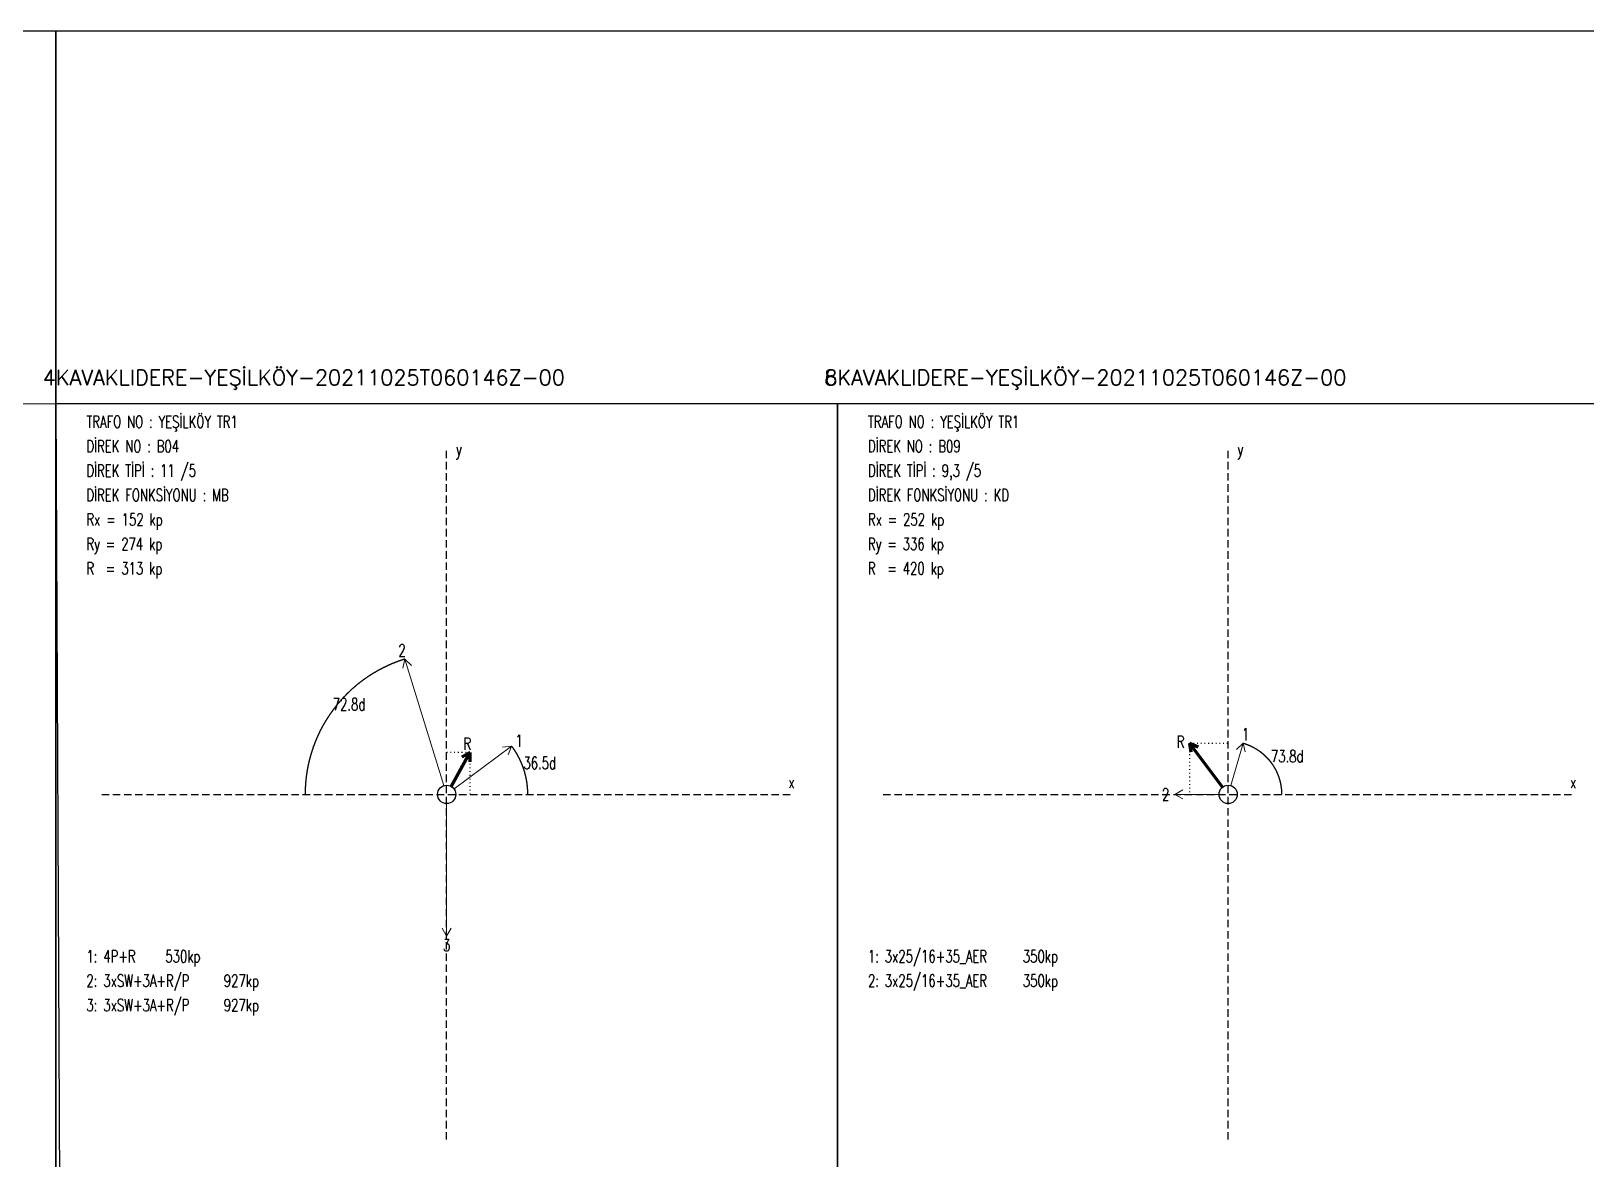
# Model space of a CAD drawing. Header units: millimetres. Extents: x 140 to 2450, y -142 to 155.
# Drawn here: x 1186.5 to 1395.4, y 3.1 to 154.5 of the extents above; entities that cross this region are included whole.
import ezdxf
from ezdxf.enums import TextEntityAlignment as Align

# ---------------------------------------------------------------- set-up
doc = ezdxf.new("R2010")
doc.units = ezdxf.units.MM
doc.linetypes.add('ACAD_ISO07W100', pattern=[0.2, 0, -0.2])
doc.linetypes.add('DASHDOT', pattern=[0.75, 0.5, -0.25])
doc.styles.get("Standard").update_dxf_attribs({"font": 'RomanS'})

msp = doc.modelspace()

# ---------------------------------------------------------------- linework, layer by layer
at = {"linetype": 'DASHDOT', "ltscale": 2}
for p, q in [((1242.301, 5.663), (1242.301, 98.359)), ((1347.301, 5.663), (1347.301, 98.359)), ((1195.953, 52.011), (1288.649, 52.011)), ((1300.953, 52.011), (1393.649, 52.011))]:
    msp.add_line(p, q, dxfattribs=at)
at = {"lineweight": 15}
for p, q in [((1236.68, 70.178), (1236.407, 68.978)), ((1241.937, 53.186), (1236.68, 70.178)), ((1236.68, 70.178), (1237.583, 69.342)), ((1347.644, 53.193), (1349.303, 58.904)), ((1349.303, 58.904), (1348.415, 58.052)), ((1349.303, 58.904), (1349.596, 57.709)), ((1243.29, 52.743), (1251.035, 58.472)), ((1251.035, 58.472), (1249.812, 58.333)), ((1251.035, 58.472), (1250.544, 57.344)), ((1340.123, 52.011), (1341.189, 52.626)), ((1242.301, 50.781), (1242.301, 32.994)), ((1346.071, 52.011), (1340.123, 52.011)), ((1340.123, 52.011), (1341.189, 51.396)), ((1242.301, 32.994), (1241.686, 34.06)), ((1242.301, 32.994), (1242.916, 34.06))]:
    msp.add_line(p, q, dxfattribs=at)
at = {"lineweight": 70}
for p, q in [((1346.562, 52.995), (1342.129, 58.899)), ((1342.129, 58.899), (1343.261, 58.416)), ((1342.129, 58.899), (1342.277, 57.677)), ((1242.898, 53.087), (1245.415, 57.624)), ((1245.415, 57.624), (1244.36, 56.991)), ((1245.415, 57.624), (1245.436, 56.394))]:
    msp.add_line(p, q, dxfattribs=at)
at = {"linetype": 'ACAD_ISO07W100', "ltscale": 2}
for p, q in [((1342.129, 58.899), (1342.129, 52.011)), ((1342.129, 58.899), (1347.301, 58.899)), ((1245.415, 57.624), (1242.301, 57.624)), ((1245.415, 57.624), (1245.415, 52.011))]:
    msp.add_line(p, q, dxfattribs=at)
for points in [[(979.801, 154.511), (979.801, -142.489), (1189.801, -142.489), (1189.801, 154.511), (979.801, 154.511)], [(1189.801, 154.511), (1189.801, -142.489), (1399.801, -142.489), (1399.801, 154.511), (1189.801, 154.511)]]:
    msp.add_lwpolyline(points)
at = {"flags": 128}
for points in [[(1085.281, -0.965), (1084.803, 104.033), (1189.801, 104.511), (1190.279, -0.487), (1085.281, -0.965)], [(1189.801, -0.489), (1189.801, 104.511), (1294.801, 104.511), (1294.801, -0.489), (1189.801, -0.489)], [(1294.801, -0.489), (1294.801, 104.511), (1399.801, 104.511), (1399.801, -0.489), (1294.801, -0.489)]]:
    msp.add_lwpolyline(points, close=True, dxfattribs=at)
at = {"color": 1, "flags": 128}
for points in [[(1236.68, 70.178), (1236.68, 70.178), (1236.648, 70.168), (1236.616, 70.158), (1236.585, 70.148), (1236.553, 70.138), (1236.522, 70.128), (1236.49, 70.118), (1236.458, 70.108), (1236.427, 70.098), (1236.395, 70.087), (1236.364, 70.077), (1236.332, 70.067), (1236.301, 70.056), (1236.269, 70.046), (1236.238, 70.035), (1236.206, 70.024), (1236.175, 70.014), (1236.143, 70.003), (1236.112, 69.992), (1236.081, 69.981), (1236.049, 69.971), (1236.018, 69.96), (1235.987, 69.949), (1235.955, 69.938), (1235.924, 69.927), (1235.893, 69.915), (1235.862, 69.904), (1235.83, 69.893), (1235.799, 69.882), (1235.768, 69.87), (1235.737, 69.859), (1235.706, 69.847), (1235.675, 69.836), (1235.643, 69.824), (1235.612, 69.812), (1235.581, 69.801), (1235.55, 69.789), (1235.519, 69.777), (1235.488, 69.765), (1235.457, 69.753), (1235.426, 69.741), (1235.395, 69.729), (1235.364, 69.717), (1235.334, 69.705), (1235.303, 69.693), (1235.272, 69.681), (1235.241, 69.669), (1235.21, 69.656), (1235.179, 69.644), (1235.149, 69.631), (1235.118, 69.619), (1235.087, 69.606), (1235.056, 69.594), (1235.026, 69.581), (1234.995, 69.568), (1234.965, 69.555), (1234.934, 69.543), (1234.903, 69.53), (1234.873, 69.517), (1234.842, 69.504), (1234.812, 69.491), (1234.781, 69.478), (1234.751, 69.464), (1234.72, 69.451), (1234.69, 69.438), (1234.659, 69.425), (1234.629, 69.411), (1234.599, 69.398), (1234.568, 69.384), (1234.538, 69.371), (1234.508, 69.357), (1234.478, 69.344), (1234.447, 69.33), (1234.417, 69.316), (1234.387, 69.303), (1234.357, 69.289), (1234.327, 69.275), (1234.296, 69.261), (1234.266, 69.247), (1234.236, 69.233), (1234.206, 69.219), (1234.176, 69.205), (1234.146, 69.19), (1234.116, 69.176), (1234.086, 69.162), (1234.056, 69.147), (1234.026, 69.133), (1233.997, 69.119), (1233.967, 69.104), (1233.937, 69.089), (1233.907, 69.075), (1233.877, 69.06), (1233.848, 69.045), (1233.818, 69.031), (1233.788, 69.016), (1233.759, 69.001), (1233.729, 68.986), (1233.699, 68.971), (1233.67, 68.956), (1233.64, 68.941), (1233.611, 68.926), (1233.581, 68.911), (1233.552, 68.895), (1233.522, 68.88), (1233.493, 68.865), (1233.463, 68.849), (1233.434, 68.834), (1233.405, 68.818), (1233.375, 68.803), (1233.346, 68.787), (1233.317, 68.771), (1233.288, 68.756), (1233.258, 68.74), (1233.229, 68.724), (1233.2, 68.708), (1233.171, 68.692), (1233.142, 68.676), (1233.113, 68.66), (1233.084, 68.644), (1233.055, 68.628), (1233.026, 68.612), (1232.997, 68.596), (1232.968, 68.58), (1232.939, 68.563), (1232.91, 68.547), (1232.881, 68.531), (1232.852, 68.514), (1232.823, 68.498), (1232.795, 68.481), (1232.766, 68.464), (1232.737, 68.448), (1232.709, 68.431), (1232.68, 68.414), (1232.651, 68.397), (1232.623, 68.381), (1232.594, 68.364), (1232.566, 68.347), (1232.537, 68.33), (1232.509, 68.313), (1232.48, 68.295), (1232.452, 68.278), (1232.424, 68.261), (1232.395, 68.244), (1232.367, 68.227), (1232.339, 68.209), (1232.31, 68.192), (1232.282, 68.174), (1232.254, 68.157), (1232.226, 68.139), (1232.198, 68.122), (1232.169, 68.104), (1232.141, 68.086), (1232.113, 68.068), (1232.085, 68.051), (1232.057, 68.033), (1232.029, 68.015), (1232.002, 67.997), (1231.974, 67.979), (1231.946, 67.961), (1231.918, 67.943), (1231.89, 67.925), (1231.862, 67.906), (1231.835, 67.888), (1231.807, 67.87), (1231.779, 67.852), (1231.752, 67.833), (1231.724, 67.815), (1231.697, 67.796), (1231.669, 67.778), (1231.641, 67.759), (1231.614, 67.741), (1231.587, 67.722), (1231.559, 67.703), (1231.532, 67.684), (1231.504, 67.666), (1231.477, 67.647), (1231.45, 67.628), (1231.423, 67.609), (1231.395, 67.59), (1231.368, 67.571), (1231.341, 67.552), (1231.314, 67.532), (1231.287, 67.513), (1231.26, 67.494), (1231.233, 67.475), (1231.206, 67.455), (1231.179, 67.436), (1231.152, 67.417), (1231.125, 67.397), (1231.098, 67.378), (1231.072, 67.358), (1231.045, 67.338), (1231.018, 67.319), (1230.991, 67.299), (1230.965, 67.279), (1230.938, 67.259), (1230.911, 67.24), (1230.885, 67.22), (1230.858, 67.2), (1230.832, 67.18), (1230.805, 67.16), (1230.779, 67.14), (1230.753, 67.119), (1230.726, 67.099), (1230.7, 67.079), (1230.674, 67.059), (1230.647, 67.038), (1230.621, 67.018), (1230.595, 66.998), (1230.569, 66.977), (1230.543, 66.957), (1230.517, 66.936), (1230.491, 66.916), (1230.465, 66.895), (1230.439, 66.874), (1230.413, 66.854), (1230.387, 66.833), (1230.361, 66.812), (1230.335, 66.791), (1230.31, 66.77), (1230.284, 66.749), (1230.258, 66.728), (1230.232, 66.707), (1230.207, 66.686), (1230.181, 66.665), (1230.156, 66.644), (1230.13, 66.623), (1230.105, 66.601), (1230.079, 66.58), (1230.054, 66.559), (1230.028, 66.537), (1230.003, 66.516), (1229.978, 66.494), (1229.952, 66.473), (1229.927, 66.451), (1229.902, 66.43), (1229.877, 66.408), (1229.852, 66.386), (1229.827, 66.365), (1229.802, 66.343), (1229.777, 66.321), (1229.752, 66.299), (1229.727, 66.277), (1229.702, 66.255), (1229.677, 66.233), (1229.652, 66.211), (1229.628, 66.189), (1229.603, 66.167), (1229.578, 66.145), (1229.554, 66.122), (1229.529, 66.1), (1229.504, 66.078), (1229.48, 66.055), (1229.455, 66.033), (1229.431, 66.011), (1229.406, 65.988), (1229.382, 65.966), (1229.358, 65.943), (1229.333, 65.92), (1229.309, 65.898), (1229.285, 65.875), (1229.261, 65.852), (1229.237, 65.83), (1229.213, 65.807), (1229.188, 65.784), (1229.164, 65.761), (1229.14, 65.738), (1229.117, 65.715), (1229.093, 65.692), (1229.069, 65.669), (1229.045, 65.646), (1229.021, 65.623), (1228.997, 65.599), (1228.974, 65.576), (1228.95, 65.553), (1228.927, 65.53), (1228.903, 65.506), (1228.879, 65.483), (1228.856, 65.459), (1228.832, 65.436), (1228.809, 65.412), (1228.786, 65.389), (1228.762, 65.365), (1228.739, 65.342), (1228.716, 65.318), (1228.693, 65.294), (1228.669, 65.27), (1228.646, 65.247), (1228.623, 65.223), (1228.6, 65.199), (1228.577, 65.175), (1228.554, 65.151), (1228.531, 65.127), (1228.508, 65.103), (1228.486, 65.079), (1228.463, 65.055), (1228.44, 65.03), (1228.417, 65.006), (1228.395, 64.982), (1228.372, 64.958), (1228.35, 64.933), (1228.327, 64.909), (1228.305, 64.885), (1228.282, 64.86), (1228.26, 64.836), (1228.237, 64.811), (1228.215, 64.787), (1228.193, 64.762), (1228.17, 64.737), (1228.148, 64.713), (1228.126, 64.688), (1228.104, 64.663), (1228.082, 64.638), (1228.06, 64.613), (1228.038, 64.589), (1228.016, 64.564), (1227.994, 64.539), (1227.972, 64.514), (1227.951, 64.489), (1227.929, 64.464), (1227.907, 64.439), (1227.885, 64.413), (1227.864, 64.388), (1227.842, 64.363), (1227.821, 64.338), (1227.799, 64.312), (1227.778, 64.287), (1227.756, 64.262), (1227.735, 64.236), (1227.714, 64.211), (1227.692, 64.185), (1227.671, 64.16), (1227.65, 64.134), (1227.629, 64.109), (1227.608, 64.083), (1227.587, 64.058), (1227.566, 64.032), (1227.545, 64.006), (1227.524, 63.98), (1227.503, 63.954), (1227.482, 63.929), (1227.461, 63.903), (1227.441, 63.877), (1227.42, 63.851), (1227.399, 63.825), (1227.379, 63.799), (1227.358, 63.773), (1227.338, 63.747), (1227.317, 63.721), (1227.297, 63.694), (1227.276, 63.668), (1227.256, 63.642), (1227.236, 63.616), (1227.216, 63.589), (1227.195, 63.563), (1227.175, 63.537), (1227.155, 63.51), (1227.135, 63.484), (1227.115, 63.457), (1227.095, 63.431), (1227.075, 63.404), (1227.055, 63.378), (1227.036, 63.351), (1227.016, 63.324), (1226.996, 63.298), (1226.976, 63.271), (1226.957, 63.244), (1226.937, 63.217), (1226.918, 63.191), (1226.898, 63.164), (1226.879, 63.137), (1226.859, 63.11), (1226.84, 63.083), (1226.821, 63.056), (1226.801, 63.029), (1226.782, 63.002), (1226.763, 62.975), (1226.744, 62.948), (1226.725, 62.92), (1226.706, 62.893), (1226.687, 62.866), (1226.668, 62.839), (1226.649, 62.811), (1226.63, 62.784), (1226.612, 62.757), (1226.593, 62.729), (1226.574, 62.702), (1226.555, 62.674), (1226.537, 62.647), (1226.518, 62.619), (1226.5, 62.592), (1226.481, 62.564), (1226.463, 62.537), (1226.445, 62.509), (1226.426, 62.481), (1226.408, 62.453), (1226.39, 62.426), (1226.372, 62.398), (1226.354, 62.37), (1226.336, 62.342), (1226.318, 62.314), (1226.3, 62.286), (1226.282, 62.259), (1226.264, 62.231), (1226.246, 62.203), (1226.228, 62.174), (1226.211, 62.146), (1226.193, 62.118), (1226.175, 62.09), (1226.158, 62.062), (1226.14, 62.034), (1226.123, 62.006), (1226.105, 61.977), (1226.088, 61.949), (1226.071, 61.921), (1226.053, 61.892), (1226.036, 61.864), (1226.019, 61.836), (1226.002, 61.807), (1225.985, 61.779), (1225.968, 61.75), (1225.951, 61.722), (1225.934, 61.693), (1225.917, 61.665), (1225.9, 61.636), (1225.883, 61.607), (1225.867, 61.579), (1225.85, 61.55), (1225.833, 61.521), (1225.817, 61.493), (1225.8, 61.464), (1225.784, 61.435), (1225.767, 61.406), (1225.751, 61.377), (1225.735, 61.348), (1225.718, 61.319), (1225.702, 61.29), (1225.686, 61.261), (1225.67, 61.232), (1225.654, 61.203), (1225.638, 61.174), (1225.622, 61.145), (1225.606, 61.116), (1225.59, 61.087), (1225.574, 61.058), (1225.558, 61.029), (1225.543, 60.999), (1225.527, 60.97), (1225.511, 60.941), (1225.496, 60.911), (1225.48, 60.882), (1225.465, 60.853), (1225.45, 60.823), (1225.434, 60.794), (1225.419, 60.764), (1225.404, 60.735), (1225.388, 60.705), (1225.373, 60.676), (1225.358, 60.646), (1225.343, 60.617), (1225.328, 60.587), (1225.313, 60.558), (1225.298, 60.528), (1225.283, 60.498), (1225.269, 60.468), (1225.254, 60.439), (1225.239, 60.409), (1225.225, 60.379), (1225.21, 60.349), (1225.196, 60.32), (1225.181, 60.29), (1225.167, 60.26), (1225.152, 60.23), (1225.138, 60.2), (1225.124, 60.17), (1225.109, 60.14), (1225.095, 60.11), (1225.081, 60.08), (1225.067, 60.05), (1225.053, 60.02), (1225.039, 59.99), (1225.025, 59.959), (1225.011, 59.929), (1224.998, 59.899), (1224.984, 59.869), (1224.97, 59.839), (1224.957, 59.808), (1224.943, 59.778), (1224.929, 59.748), (1224.916, 59.717), (1224.903, 59.687), (1224.889, 59.657), (1224.876, 59.626), (1224.863, 59.596), (1224.849, 59.565), (1224.836, 59.535), (1224.823, 59.505), (1224.81, 59.474), (1224.797, 59.443), (1224.784, 59.413), (1224.771, 59.382), (1224.758, 59.352), (1224.746, 59.321), (1224.733, 59.29), (1224.72, 59.26), (1224.708, 59.229), (1224.695, 59.198), (1224.683, 59.168), (1224.67, 59.137), (1224.658, 59.106), (1224.645, 59.075), (1224.633, 59.044), (1224.621, 59.014), (1224.609, 58.983), (1224.596, 58.952), (1224.584, 58.921), (1224.572, 58.89), (1224.56, 58.859), (1224.548, 58.828), (1224.537, 58.797), (1224.525, 58.766), (1224.513, 58.735), (1224.501, 58.704), (1224.49, 58.673), (1224.478, 58.642), (1224.466, 58.611), (1224.455, 58.58), (1224.443, 58.548), (1224.432, 58.517), (1224.421, 58.486), (1224.41, 58.455), (1224.398, 58.424), (1224.387, 58.392), (1224.376, 58.361), (1224.365, 58.33), (1224.354, 58.298), (1224.343, 58.267), (1224.332, 58.236), (1224.321, 58.204), (1224.31, 58.173), (1224.3, 58.142), (1224.289, 58.11), (1224.278, 58.079), (1224.268, 58.047), (1224.257, 58.016), (1224.247, 57.984), (1224.237, 57.953), (1224.226, 57.921), (1224.216, 57.89), (1224.206, 57.858), (1224.196, 57.826), (1224.185, 57.795), (1224.175, 57.763), (1224.165, 57.732), (1224.155, 57.7), (1224.145, 57.668), (1224.136, 57.637), (1224.126, 57.605), (1224.116, 57.573), (1224.106, 57.541), (1224.097, 57.51), (1224.087, 57.478), (1224.078, 57.446), (1224.068, 57.414), (1224.059, 57.382), (1224.049, 57.351), (1224.04, 57.319), (1224.031, 57.287), (1224.022, 57.255), (1224.013, 57.223), (1224.004, 57.191), (1223.995, 57.159), (1223.986, 57.127), (1223.977, 57.095), (1223.968, 57.063), (1223.959, 57.031), (1223.95, 56.999), (1223.942, 56.967), (1223.933, 56.935), (1223.924, 56.903), (1223.916, 56.871), (1223.908, 56.839), (1223.899, 56.807), (1223.891, 56.775), (1223.883, 56.742), (1223.874, 56.71), (1223.866, 56.678), (1223.858, 56.646), (1223.85, 56.614), (1223.842, 56.582), (1223.834, 56.549), (1223.826, 56.517), (1223.818, 56.485), (1223.81, 56.453), (1223.803, 56.42), (1223.795, 56.388), (1223.787, 56.356), (1223.78, 56.323), (1223.772, 56.291), (1223.765, 56.259), (1223.758, 56.226), (1223.75, 56.194), (1223.743, 56.162), (1223.736, 56.129), (1223.729, 56.097), (1223.721, 56.064), (1223.714, 56.032), (1223.707, 55.999), (1223.701, 55.967), (1223.694, 55.935), (1223.687, 55.902), (1223.68, 55.87), (1223.673, 55.837), (1223.667, 55.805), (1223.66, 55.772), (1223.654, 55.739), (1223.647, 55.707), (1223.641, 55.674), (1223.634, 55.642), (1223.628, 55.609), (1223.622, 55.577), (1223.616, 55.544), (1223.609, 55.511), (1223.603, 55.479), (1223.597, 55.446), (1223.591, 55.413), (1223.585, 55.381), (1223.58, 55.348), (1223.574, 55.315), (1223.568, 55.283), (1223.562, 55.25), (1223.557, 55.217), (1223.551, 55.185), (1223.546, 55.152), (1223.54, 55.119), (1223.535, 55.086), (1223.529, 55.054), (1223.524, 55.021), (1223.519, 54.988), (1223.514, 54.955), (1223.509, 54.923), (1223.504, 54.89), (1223.499, 54.857), (1223.494, 54.824), (1223.489, 54.791), (1223.484, 54.758), (1223.479, 54.726), (1223.475, 54.693), (1223.47, 54.66), (1223.465, 54.627), (1223.461, 54.594), (1223.456, 54.561), (1223.452, 54.528), (1223.447, 54.495), (1223.443, 54.463), (1223.439, 54.43), (1223.435, 54.397), (1223.431, 54.364), (1223.427, 54.331), (1223.423, 54.298), (1223.419, 54.265), (1223.415, 54.232), (1223.411, 54.199), (1223.407, 54.166), (1223.403, 54.133), (1223.4, 54.1), (1223.396, 54.067), (1223.392, 54.034), (1223.389, 54.001), (1223.385, 53.968), (1223.382, 53.935), (1223.379, 53.902), (1223.375, 53.869), (1223.372, 53.836), (1223.369, 53.803), (1223.366, 53.77), (1223.363, 53.737), (1223.36, 53.704), (1223.357, 53.671), (1223.354, 53.638), (1223.351, 53.605), (1223.349, 53.571), (1223.346, 53.538), (1223.343, 53.505), (1223.341, 53.472), (1223.338, 53.439), (1223.336, 53.406), (1223.333, 53.373), (1223.331, 53.34), (1223.329, 53.307), (1223.326, 53.274), (1223.324, 53.24), (1223.322, 53.207), (1223.32, 53.174), (1223.318, 53.141), (1223.316, 53.108), (1223.314, 53.075), (1223.312, 53.042), (1223.311, 53.009), (1223.309, 52.975), (1223.307, 52.942), (1223.306, 52.909), (1223.304, 52.876), (1223.303, 52.843), (1223.301, 52.81), (1223.3, 52.776), (1223.299, 52.743), (1223.297, 52.71), (1223.296, 52.677), (1223.295, 52.644), (1223.294, 52.611), (1223.293, 52.577), (1223.292, 52.544), (1223.291, 52.511), (1223.29, 52.478), (1223.289, 52.445), (1223.289, 52.412), (1223.288, 52.378), (1223.287, 52.345), (1223.287, 52.312), (1223.286, 52.279), (1223.286, 52.246), (1223.286, 52.212), (1223.285, 52.179), (1223.285, 52.146), (1223.285, 52.113), (1223.285, 52.08), (1223.285, 52.046), (1223.285, 52.013), (1223.285, 52.011)], [(1349.303, 58.904), (1349.303, 58.904), (1349.315, 58.901), (1349.327, 58.897), (1349.339, 58.894), (1349.351, 58.89), (1349.363, 58.886), (1349.375, 58.883), (1349.387, 58.879), (1349.399, 58.875), (1349.411, 58.872), (1349.423, 58.868), (1349.434, 58.864), (1349.446, 58.861), (1349.458, 58.857), (1349.47, 58.853), (1349.482, 58.849), (1349.494, 58.846), (1349.506, 58.842), (1349.518, 58.838), (1349.53, 58.834), (1349.542, 58.83), (1349.554, 58.826), (1349.566, 58.822), (1349.578, 58.818), (1349.589, 58.814), (1349.601, 58.81), (1349.613, 58.806), (1349.625, 58.802), (1349.637, 58.798), (1349.649, 58.794), (1349.661, 58.79), (1349.672, 58.786), (1349.684, 58.782), (1349.696, 58.777), (1349.708, 58.773), (1349.72, 58.769), (1349.731, 58.765), (1349.743, 58.761), (1349.755, 58.756), (1349.767, 58.752), (1349.778, 58.748), (1349.79, 58.743), (1349.802, 58.739), (1349.814, 58.735), (1349.825, 58.73), (1349.837, 58.726), (1349.849, 58.721), (1349.861, 58.717), (1349.872, 58.712), (1349.884, 58.708), (1349.896, 58.703), (1349.907, 58.699), (1349.919, 58.694), (1349.931, 58.69), (1349.942, 58.685), (1349.954, 58.681), (1349.966, 58.676), (1349.977, 58.671), (1349.989, 58.667), (1350, 58.662), (1350.012, 58.657), (1350.024, 58.652), (1350.035, 58.648), (1350.047, 58.643), (1350.058, 58.638), (1350.07, 58.633), (1350.082, 58.628), (1350.093, 58.624), (1350.105, 58.619), (1350.116, 58.614), (1350.128, 58.609), (1350.139, 58.604), (1350.151, 58.599), (1350.162, 58.594), (1350.174, 58.589), (1350.185, 58.584), (1350.197, 58.579), (1350.208, 58.574), (1350.219, 58.569), (1350.231, 58.564), (1350.242, 58.558), (1350.254, 58.553), (1350.265, 58.548), (1350.277, 58.543), (1350.288, 58.538), (1350.299, 58.533), (1350.311, 58.527), (1350.322, 58.522), (1350.333, 58.517), (1350.345, 58.511), (1350.356, 58.506), (1350.368, 58.501), (1350.379, 58.495), (1350.39, 58.49), (1350.401, 58.485), (1350.413, 58.479), (1350.424, 58.474), (1350.435, 58.468), (1350.447, 58.463), (1350.458, 58.457), (1350.469, 58.452), (1350.48, 58.446), (1350.492, 58.441), (1350.503, 58.435), (1350.514, 58.43), (1350.525, 58.424), (1350.536, 58.418), (1350.548, 58.413), (1350.559, 58.407), (1350.57, 58.401), (1350.581, 58.396), (1350.592, 58.39), (1350.603, 58.384), (1350.614, 58.378), (1350.625, 58.373), (1350.637, 58.367), (1350.648, 58.361), (1350.659, 58.355), (1350.67, 58.349), (1350.681, 58.343), (1350.692, 58.337), (1350.703, 58.331), (1350.714, 58.325), (1350.725, 58.32), (1350.736, 58.314), (1350.747, 58.308), (1350.758, 58.302), (1350.769, 58.295), (1350.78, 58.289), (1350.791, 58.283), (1350.802, 58.277), (1350.813, 58.271), (1350.824, 58.265), (1350.835, 58.259), (1350.845, 58.253), (1350.856, 58.246), (1350.867, 58.24), (1350.878, 58.234), (1350.889, 58.228), (1350.9, 58.221), (1350.911, 58.215), (1350.921, 58.209), (1350.932, 58.203), (1350.943, 58.196), (1350.954, 58.19), (1350.965, 58.183), (1350.975, 58.177), (1350.986, 58.171), (1350.997, 58.164), (1351.008, 58.158), (1351.018, 58.151), (1351.029, 58.145), (1351.04, 58.138), (1351.05, 58.132), (1351.061, 58.125), (1351.072, 58.119), (1351.082, 58.112), (1351.093, 58.105), (1351.104, 58.099), (1351.114, 58.092), (1351.125, 58.085), (1351.136, 58.079), (1351.146, 58.072), (1351.157, 58.065), (1351.167, 58.059), (1351.178, 58.052), (1351.188, 58.045), (1351.199, 58.038), (1351.209, 58.031), (1351.22, 58.025), (1351.23, 58.018), (1351.241, 58.011), (1351.251, 58.004), (1351.262, 57.997), (1351.272, 57.99), (1351.283, 57.983), (1351.293, 57.976), (1351.303, 57.969), (1351.314, 57.962), (1351.324, 57.955), (1351.335, 57.948), (1351.345, 57.941), (1351.355, 57.934), (1351.366, 57.927), (1351.376, 57.92), (1351.386, 57.913), (1351.397, 57.906), (1351.407, 57.899), (1351.417, 57.891), (1351.427, 57.884), (1351.438, 57.877), (1351.448, 57.87), (1351.458, 57.862), (1351.468, 57.855), (1351.478, 57.848), (1351.489, 57.841), (1351.499, 57.833), (1351.509, 57.826), (1351.519, 57.819), (1351.529, 57.811), (1351.539, 57.804), (1351.549, 57.796), (1351.56, 57.789), (1351.57, 57.782), (1351.58, 57.774), (1351.59, 57.767), (1351.6, 57.759), (1351.61, 57.752), (1351.62, 57.744), (1351.63, 57.737), (1351.64, 57.729), (1351.65, 57.721), (1351.66, 57.714), (1351.67, 57.706), (1351.68, 57.699), (1351.69, 57.691), (1351.699, 57.683), (1351.709, 57.676), (1351.719, 57.668), (1351.729, 57.66), (1351.739, 57.652), (1351.749, 57.645), (1351.759, 57.637), (1351.768, 57.629), (1351.778, 57.621), (1351.788, 57.614), (1351.798, 57.606), (1351.808, 57.598), (1351.817, 57.59), (1351.827, 57.582), (1351.837, 57.574), (1351.846, 57.566), (1351.856, 57.558), (1351.866, 57.55), (1351.875, 57.542), (1351.885, 57.534), (1351.895, 57.526), (1351.904, 57.518), (1351.914, 57.51), (1351.924, 57.502), (1351.933, 57.494), (1351.943, 57.486), (1351.952, 57.478), (1351.962, 57.47), (1351.971, 57.462), (1351.981, 57.453), (1351.99, 57.445), (1352, 57.437), (1352.009, 57.429), (1352.019, 57.421), (1352.028, 57.412), (1352.038, 57.404), (1352.047, 57.396), (1352.056, 57.388), (1352.066, 57.379), (1352.075, 57.371), (1352.084, 57.363), (1352.094, 57.354), (1352.103, 57.346), (1352.112, 57.338), (1352.122, 57.329), (1352.131, 57.321), (1352.14, 57.312), (1352.149, 57.304), (1352.159, 57.295), (1352.168, 57.287), (1352.177, 57.278), (1352.186, 57.27), (1352.195, 57.261), (1352.205, 57.253), (1352.214, 57.244), (1352.223, 57.236), (1352.232, 57.227), (1352.241, 57.218), (1352.25, 57.21), (1352.259, 57.201), (1352.268, 57.192), (1352.277, 57.184), (1352.286, 57.175), (1352.295, 57.166), (1352.304, 57.158), (1352.313, 57.149), (1352.322, 57.14), (1352.331, 57.131), (1352.34, 57.123), (1352.349, 57.114), (1352.358, 57.105), (1352.367, 57.096), (1352.376, 57.087), (1352.385, 57.078), (1352.393, 57.07), (1352.402, 57.061), (1352.411, 57.052), (1352.42, 57.043), (1352.429, 57.034), (1352.437, 57.025), (1352.446, 57.016), (1352.455, 57.007), (1352.464, 56.998), (1352.472, 56.989), (1352.481, 56.98), (1352.49, 56.971), (1352.498, 56.962), (1352.507, 56.953), (1352.515, 56.944), (1352.524, 56.935), (1352.533, 56.925), (1352.541, 56.916), (1352.55, 56.907), (1352.558, 56.898), (1352.567, 56.889), (1352.575, 56.88), (1352.584, 56.87), (1352.592, 56.861), (1352.601, 56.852), (1352.609, 56.843), (1352.618, 56.833), (1352.626, 56.824), (1352.634, 56.815), (1352.643, 56.805), (1352.651, 56.796), (1352.659, 56.787), (1352.668, 56.777), (1352.676, 56.768), (1352.684, 56.759), (1352.693, 56.749), (1352.701, 56.74), (1352.709, 56.73), (1352.717, 56.721), (1352.726, 56.711), (1352.734, 56.702), (1352.742, 56.693), (1352.75, 56.683), (1352.758, 56.674), (1352.766, 56.664), (1352.775, 56.654), (1352.783, 56.645), (1352.791, 56.635), (1352.799, 56.626), (1352.807, 56.616), (1352.815, 56.606), (1352.823, 56.597), (1352.831, 56.587), (1352.839, 56.578), (1352.847, 56.568), (1352.855, 56.558), (1352.863, 56.548), (1352.871, 56.539), (1352.879, 56.529), (1352.886, 56.519), (1352.894, 56.51), (1352.902, 56.5), (1352.91, 56.49), (1352.918, 56.48), (1352.926, 56.47), (1352.933, 56.461), (1352.941, 56.451), (1352.949, 56.441), (1352.957, 56.431), (1352.964, 56.421), (1352.972, 56.411), (1352.98, 56.401), (1352.987, 56.391), (1352.995, 56.382), (1353.002, 56.372), (1353.01, 56.362), (1353.018, 56.352), (1353.025, 56.342), (1353.033, 56.332), (1353.04, 56.322), (1353.048, 56.312), (1353.055, 56.302), (1353.063, 56.292), (1353.07, 56.281), (1353.078, 56.271), (1353.085, 56.261), (1353.093, 56.251), (1353.1, 56.241), (1353.107, 56.231), (1353.115, 56.221), (1353.122, 56.211), (1353.129, 56.2), (1353.137, 56.19), (1353.144, 56.18), (1353.151, 56.17), (1353.158, 56.16), (1353.166, 56.149), (1353.173, 56.139), (1353.18, 56.129), (1353.187, 56.119), (1353.194, 56.108), (1353.202, 56.098), (1353.209, 56.088), (1353.216, 56.078), (1353.223, 56.067), (1353.23, 56.057), (1353.237, 56.046), (1353.244, 56.036), (1353.251, 56.026), (1353.258, 56.015), (1353.265, 56.005), (1353.272, 55.995), (1353.279, 55.984), (1353.286, 55.974), (1353.293, 55.963), (1353.3, 55.953), (1353.307, 55.942), (1353.313, 55.932), (1353.32, 55.921), (1353.327, 55.911), (1353.334, 55.9), (1353.341, 55.89), (1353.347, 55.879), (1353.354, 55.869), (1353.361, 55.858), (1353.368, 55.847), (1353.374, 55.837), (1353.381, 55.826), (1353.388, 55.816), (1353.394, 55.805), (1353.401, 55.794), (1353.407, 55.784), (1353.414, 55.773), (1353.421, 55.762), (1353.427, 55.752), (1353.434, 55.741), (1353.44, 55.73), (1353.447, 55.72), (1353.453, 55.709), (1353.459, 55.698), (1353.466, 55.687), (1353.472, 55.677), (1353.479, 55.666), (1353.485, 55.655), (1353.491, 55.644), (1353.498, 55.633), (1353.504, 55.623), (1353.51, 55.612), (1353.517, 55.601), (1353.523, 55.59), (1353.529, 55.579), (1353.535, 55.568), (1353.542, 55.557), (1353.548, 55.547), (1353.554, 55.536), (1353.56, 55.525), (1353.566, 55.514), (1353.572, 55.503), (1353.578, 55.492), (1353.584, 55.481), (1353.59, 55.47), (1353.596, 55.459), (1353.602, 55.448), (1353.608, 55.437), (1353.614, 55.426), (1353.62, 55.415), (1353.626, 55.404), (1353.632, 55.393), (1353.638, 55.382), (1353.644, 55.371), (1353.65, 55.36), (1353.656, 55.349), (1353.661, 55.337), (1353.667, 55.326), (1353.673, 55.315), (1353.679, 55.304), (1353.685, 55.293), (1353.69, 55.282), (1353.696, 55.271), (1353.702, 55.26), (1353.707, 55.248), (1353.713, 55.237), (1353.719, 55.226), (1353.724, 55.215), (1353.73, 55.204), (1353.735, 55.192), (1353.741, 55.181), (1353.746, 55.17), (1353.752, 55.159), (1353.757, 55.147), (1353.763, 55.136), (1353.768, 55.125), (1353.774, 55.113), (1353.779, 55.102), (1353.785, 55.091), (1353.79, 55.08), (1353.795, 55.068), (1353.801, 55.057), (1353.806, 55.046), (1353.811, 55.034), (1353.816, 55.023), (1353.822, 55.011), (1353.827, 55), (1353.832, 54.989), (1353.837, 54.977), (1353.842, 54.966), (1353.848, 54.954), (1353.853, 54.943), (1353.858, 54.932), (1353.863, 54.92), (1353.868, 54.909), (1353.873, 54.897), (1353.878, 54.886), (1353.883, 54.874), (1353.888, 54.863), (1353.893, 54.851), (1353.898, 54.84), (1353.903, 54.828), (1353.908, 54.817), (1353.913, 54.805), (1353.918, 54.794), (1353.922, 54.782), (1353.927, 54.77), (1353.932, 54.759), (1353.937, 54.747), (1353.942, 54.736), (1353.946, 54.724), (1353.951, 54.713), (1353.956, 54.701), (1353.96, 54.689), (1353.965, 54.678), (1353.97, 54.666), (1353.974, 54.654), (1353.979, 54.643), (1353.984, 54.631), (1353.988, 54.619), (1353.993, 54.608), (1353.997, 54.596), (1354.002, 54.584), (1354.006, 54.573), (1354.011, 54.561), (1354.015, 54.549), (1354.019, 54.538), (1354.024, 54.526), (1354.028, 54.514), (1354.033, 54.502), (1354.037, 54.491), (1354.041, 54.479), (1354.046, 54.467), (1354.05, 54.455), (1354.054, 54.444), (1354.058, 54.432), (1354.063, 54.42), (1354.067, 54.408), (1354.071, 54.396), (1354.075, 54.384), (1354.079, 54.373), (1354.083, 54.361), (1354.087, 54.349), (1354.091, 54.337), (1354.096, 54.325), (1354.1, 54.313), (1354.104, 54.302), (1354.108, 54.29), (1354.112, 54.278), (1354.115, 54.266), (1354.119, 54.254), (1354.123, 54.242), (1354.127, 54.23), (1354.131, 54.218), (1354.135, 54.206), (1354.139, 54.194), (1354.142, 54.182), (1354.146, 54.171), (1354.15, 54.159), (1354.154, 54.147), (1354.157, 54.135), (1354.161, 54.123), (1354.165, 54.111), (1354.169, 54.099), (1354.172, 54.087), (1354.176, 54.075), (1354.179, 54.063), (1354.183, 54.051), (1354.186, 54.039), (1354.19, 54.027), (1354.194, 54.015), (1354.197, 54.003), (1354.2, 53.991), (1354.204, 53.979), (1354.207, 53.967), (1354.211, 53.954), (1354.214, 53.942), (1354.217, 53.93), (1354.221, 53.918), (1354.224, 53.906), (1354.227, 53.894), (1354.231, 53.882), (1354.234, 53.87), (1354.237, 53.858), (1354.24, 53.846), (1354.244, 53.834), (1354.247, 53.821), (1354.25, 53.809), (1354.253, 53.797), (1354.256, 53.785), (1354.259, 53.773), (1354.262, 53.761), (1354.265, 53.749), (1354.268, 53.736), (1354.271, 53.724), (1354.274, 53.712), (1354.277, 53.7), (1354.28, 53.688), (1354.283, 53.676), (1354.286, 53.663), (1354.289, 53.651), (1354.292, 53.639), (1354.295, 53.627), (1354.297, 53.615), (1354.3, 53.602), (1354.303, 53.59), (1354.306, 53.578), (1354.308, 53.566), (1354.311, 53.553), (1354.314, 53.541), (1354.316, 53.529), (1354.319, 53.517), (1354.322, 53.505), (1354.324, 53.492), (1354.327, 53.48), (1354.329, 53.468), (1354.332, 53.455), (1354.335, 53.443), (1354.337, 53.431), (1354.339, 53.419), (1354.342, 53.406), (1354.344, 53.394), (1354.347, 53.382), (1354.349, 53.369), (1354.351, 53.357), (1354.354, 53.345), (1354.356, 53.333), (1354.358, 53.32), (1354.361, 53.308), (1354.363, 53.296), (1354.365, 53.283), (1354.367, 53.271), (1354.37, 53.259), (1354.372, 53.246), (1354.374, 53.234), (1354.376, 53.222), (1354.378, 53.209), (1354.38, 53.197), (1354.382, 53.185), (1354.384, 53.172), (1354.386, 53.16), (1354.388, 53.147), (1354.39, 53.135), (1354.392, 53.123), (1354.394, 53.11), (1354.396, 53.098), (1354.398, 53.086), (1354.4, 53.073), (1354.402, 53.061), (1354.403, 53.048), (1354.405, 53.036), (1354.407, 53.024), (1354.409, 53.011), (1354.411, 52.999), (1354.412, 52.986), (1354.414, 52.974), (1354.416, 52.962), (1354.417, 52.949), (1354.419, 52.937), (1354.421, 52.924), (1354.422, 52.912), (1354.424, 52.899), (1354.425, 52.887), (1354.427, 52.875), (1354.428, 52.862), (1354.43, 52.85), (1354.431, 52.837), (1354.433, 52.825), (1354.434, 52.812), (1354.435, 52.8), (1354.437, 52.787), (1354.438, 52.775), (1354.439, 52.762), (1354.441, 52.75), (1354.442, 52.738), (1354.443, 52.725), (1354.444, 52.713), (1354.446, 52.7), (1354.447, 52.688), (1354.448, 52.675), (1354.449, 52.663), (1354.45, 52.65), (1354.451, 52.638), (1354.452, 52.625), (1354.454, 52.613), (1354.455, 52.6), (1354.456, 52.588), (1354.457, 52.575), (1354.458, 52.563), (1354.459, 52.55), (1354.459, 52.538), (1354.46, 52.525), (1354.461, 52.513), (1354.462, 52.5), (1354.463, 52.488), (1354.464, 52.475), (1354.465, 52.463), (1354.465, 52.45), (1354.466, 52.438), (1354.467, 52.425), (1354.468, 52.413), (1354.468, 52.4), (1354.469, 52.388), (1354.47, 52.375), (1354.47, 52.363), (1354.471, 52.35), (1354.471, 52.338), (1354.472, 52.325), (1354.472, 52.313), (1354.473, 52.3), (1354.473, 52.288), (1354.474, 52.275), (1354.474, 52.263), (1354.475, 52.25), (1354.475, 52.238), (1354.476, 52.225), (1354.476, 52.213), (1354.476, 52.2), (1354.477, 52.188), (1354.477, 52.175), (1354.477, 52.163), (1354.477, 52.15), (1354.478, 52.137), (1354.478, 52.125), (1354.478, 52.112), (1354.478, 52.1), (1354.478, 52.087), (1354.479, 52.075), (1354.479, 52.062), (1354.479, 52.05), (1354.479, 52.037), (1354.479, 52.025), (1354.479, 52.012), (1354.479, 52.011)], [(1251.035, 58.472), (1251.035, 58.472), (1251.046, 58.457), (1251.057, 58.441), (1251.069, 58.426), (1251.08, 58.411), (1251.091, 58.395), (1251.102, 58.38), (1251.113, 58.365), (1251.124, 58.349), (1251.135, 58.334), (1251.146, 58.318), (1251.157, 58.303), (1251.168, 58.288), (1251.179, 58.272), (1251.19, 58.257), (1251.201, 58.241), (1251.212, 58.225), (1251.223, 58.21), (1251.234, 58.194), (1251.244, 58.179), (1251.255, 58.163), (1251.266, 58.147), (1251.277, 58.132), (1251.287, 58.116), (1251.298, 58.1), (1251.308, 58.085), (1251.319, 58.069), (1251.33, 58.053), (1251.34, 58.038), (1251.351, 58.022), (1251.361, 58.006), (1251.372, 57.99), (1251.382, 57.974), (1251.392, 57.958), (1251.403, 57.943), (1251.413, 57.927), (1251.423, 57.911), (1251.434, 57.895), (1251.444, 57.879), (1251.454, 57.863), (1251.464, 57.847), (1251.475, 57.831), (1251.485, 57.815), (1251.495, 57.799), (1251.505, 57.783), (1251.515, 57.767), (1251.525, 57.751), (1251.535, 57.734), (1251.545, 57.718), (1251.555, 57.702), (1251.565, 57.686), (1251.575, 57.67), (1251.585, 57.654), (1251.594, 57.637), (1251.604, 57.621), (1251.614, 57.605), (1251.624, 57.589), (1251.633, 57.572), (1251.643, 57.556), (1251.653, 57.54), (1251.662, 57.524), (1251.672, 57.507), (1251.682, 57.491), (1251.691, 57.474), (1251.701, 57.458), (1251.71, 57.442), (1251.72, 57.425), (1251.729, 57.409), (1251.739, 57.392), (1251.748, 57.376), (1251.757, 57.359), (1251.767, 57.343), (1251.776, 57.326), (1251.785, 57.31), (1251.794, 57.293), (1251.804, 57.277), (1251.813, 57.26), (1251.822, 57.243), (1251.831, 57.227), (1251.84, 57.21), (1251.849, 57.193), (1251.858, 57.177), (1251.867, 57.16), (1251.876, 57.143), (1251.885, 57.127), (1251.894, 57.11), (1251.903, 57.093), (1251.912, 57.076), (1251.921, 57.06), (1251.929, 57.043), (1251.938, 57.026), (1251.947, 57.009), (1251.956, 56.992), (1251.964, 56.976), (1251.973, 56.959), (1251.982, 56.942), (1251.99, 56.925), (1251.999, 56.908), (1252.007, 56.891), (1252.016, 56.874), (1252.024, 56.857), (1252.033, 56.84), (1252.041, 56.823), (1252.049, 56.806), (1252.058, 56.789), (1252.066, 56.772), (1252.074, 56.755), (1252.083, 56.738), (1252.091, 56.721), (1252.099, 56.704), (1252.107, 56.687), (1252.115, 56.67), (1252.124, 56.652), (1252.132, 56.635), (1252.14, 56.618), (1252.148, 56.601), (1252.156, 56.584), (1252.164, 56.567), (1252.172, 56.549), (1252.18, 56.532), (1252.187, 56.515), (1252.195, 56.498), (1252.203, 56.48), (1252.211, 56.463), (1252.219, 56.446), (1252.226, 56.428), (1252.234, 56.411), (1252.242, 56.394), (1252.249, 56.376), (1252.257, 56.359), (1252.264, 56.342), (1252.272, 56.324), (1252.28, 56.307), (1252.287, 56.289), (1252.294, 56.272), (1252.302, 56.254), (1252.309, 56.237), (1252.317, 56.22), (1252.324, 56.202), (1252.331, 56.185), (1252.339, 56.167), (1252.346, 56.15), (1252.353, 56.132), (1252.36, 56.114), (1252.367, 56.097), (1252.374, 56.079), (1252.382, 56.062), (1252.389, 56.044), (1252.396, 56.026), (1252.403, 56.009), (1252.41, 55.991), (1252.416, 55.974), (1252.423, 55.956), (1252.43, 55.938), (1252.437, 55.921), (1252.444, 55.903), (1252.451, 55.885), (1252.457, 55.867), (1252.464, 55.85), (1252.471, 55.832), (1252.477, 55.814), (1252.484, 55.796), (1252.491, 55.779), (1252.497, 55.761), (1252.504, 55.743), (1252.51, 55.725), (1252.517, 55.707), (1252.523, 55.69), (1252.53, 55.672), (1252.536, 55.654), (1252.542, 55.636), (1252.549, 55.618), (1252.555, 55.6), (1252.561, 55.582), (1252.567, 55.564), (1252.574, 55.547), (1252.58, 55.529), (1252.586, 55.511), (1252.592, 55.493), (1252.598, 55.475), (1252.604, 55.457), (1252.61, 55.439), (1252.616, 55.421), (1252.622, 55.403), (1252.628, 55.385), (1252.634, 55.367), (1252.64, 55.349), (1252.645, 55.331), (1252.651, 55.313), (1252.657, 55.294), (1252.663, 55.276), (1252.668, 55.258), (1252.674, 55.24), (1252.68, 55.222), (1252.685, 55.204), (1252.691, 55.186), (1252.696, 55.168), (1252.702, 55.15), (1252.707, 55.131), (1252.713, 55.113), (1252.718, 55.095), (1252.723, 55.077), (1252.729, 55.059), (1252.734, 55.04), (1252.739, 55.022), (1252.744, 55.004), (1252.75, 54.986), (1252.755, 54.968), (1252.76, 54.949), (1252.765, 54.931), (1252.77, 54.913), (1252.775, 54.895), (1252.78, 54.876), (1252.785, 54.858), (1252.79, 54.84), (1252.795, 54.821), (1252.8, 54.803), (1252.805, 54.785), (1252.81, 54.766), (1252.814, 54.748), (1252.819, 54.73), (1252.824, 54.711), (1252.829, 54.693), (1252.833, 54.675), (1252.838, 54.656), (1252.843, 54.638), (1252.847, 54.619), (1252.852, 54.601), (1252.856, 54.583), (1252.861, 54.564), (1252.865, 54.546), (1252.87, 54.527), (1252.874, 54.509), (1252.878, 54.49), (1252.883, 54.472), (1252.887, 54.453), (1252.891, 54.435), (1252.895, 54.416), (1252.899, 54.398), (1252.904, 54.379), (1252.908, 54.361), (1252.912, 54.342), (1252.916, 54.324), (1252.92, 54.305), (1252.924, 54.287), (1252.928, 54.268), (1252.932, 54.25), (1252.936, 54.231), (1252.939, 54.213), (1252.943, 54.194), (1252.947, 54.175), (1252.951, 54.157), (1252.955, 54.138), (1252.958, 54.12), (1252.962, 54.101), (1252.966, 54.082), (1252.969, 54.064), (1252.973, 54.045), (1252.976, 54.027), (1252.98, 54.008), (1252.983, 53.989), (1252.987, 53.971), (1252.99, 53.952), (1252.993, 53.933), (1252.997, 53.915), (1253, 53.896), (1253.003, 53.877), (1253.007, 53.859), (1253.01, 53.84), (1253.013, 53.821), (1253.016, 53.803), (1253.019, 53.784), (1253.022, 53.765), (1253.025, 53.746), (1253.028, 53.728), (1253.031, 53.709), (1253.034, 53.69), (1253.037, 53.672), (1253.04, 53.653), (1253.043, 53.634), (1253.046, 53.615), (1253.049, 53.597), (1253.051, 53.578), (1253.054, 53.559), (1253.057, 53.54), (1253.059, 53.521), (1253.062, 53.503), (1253.065, 53.484), (1253.067, 53.465), (1253.07, 53.446), (1253.072, 53.428), (1253.075, 53.409), (1253.077, 53.39), (1253.079, 53.371), (1253.082, 53.352), (1253.084, 53.333), (1253.086, 53.315), (1253.089, 53.296), (1253.091, 53.277), (1253.093, 53.258), (1253.095, 53.239), (1253.097, 53.221), (1253.099, 53.202), (1253.102, 53.183), (1253.104, 53.164), (1253.106, 53.145), (1253.108, 53.126), (1253.109, 53.107), (1253.111, 53.089), (1253.113, 53.07), (1253.115, 53.051), (1253.117, 53.032), (1253.119, 53.013), (1253.12, 52.994), (1253.122, 52.975), (1253.124, 52.956), (1253.125, 52.937), (1253.127, 52.919), (1253.128, 52.9), (1253.13, 52.881), (1253.132, 52.862), (1253.133, 52.843), (1253.134, 52.824), (1253.136, 52.805), (1253.137, 52.786), (1253.139, 52.767), (1253.14, 52.748), (1253.141, 52.73), (1253.142, 52.711), (1253.144, 52.692), (1253.145, 52.673), (1253.146, 52.654), (1253.147, 52.635), (1253.148, 52.616), (1253.149, 52.597), (1253.15, 52.578), (1253.151, 52.559), (1253.152, 52.54), (1253.153, 52.521), (1253.154, 52.502), (1253.155, 52.483), (1253.155, 52.464), (1253.156, 52.446), (1253.157, 52.427), (1253.158, 52.408), (1253.158, 52.389), (1253.159, 52.37), (1253.16, 52.351), (1253.16, 52.332), (1253.161, 52.313), (1253.161, 52.294), (1253.162, 52.275), (1253.162, 52.256), (1253.163, 52.237), (1253.163, 52.218), (1253.163, 52.199), (1253.164, 52.18), (1253.164, 52.161), (1253.164, 52.142), (1253.164, 52.123), (1253.165, 52.104), (1253.165, 52.085), (1253.165, 52.066), (1253.165, 52.047), (1253.165, 52.028), (1253.165, 52.011)]]:
    msp.add_lwpolyline(points, dxfattribs=at)
for centre in [(1242.301, 52.011), (1347.301, 52.011)]:
    msp.add_circle(centre, 1.23)

# ---------------------------------------------------------------- texts
for s, p in [('4', (1189.801, 106.972)), ('8', (1294.801, 106.972)), ('6', (1294.801, 106.972))]:
    msp.add_text(s, height=2.051).set_placement(p, align=Align.RIGHT)
for p in [(1189.801, 106.972), (1294.801, 106.972)]:
    msp.add_text('KAVAKLIDERE-YEŞİLKÖY-20211025T060146Z-00', height=2.05078).set_placement(p)
at = {"width": 0.7}
for s, p in [('TRAFO NO : YEŞİLKÖY TR1', (1193.903, 102.05)), ('TRAFO NO : YEŞİLKÖY TR1', (1298.903, 102.05)), ('DİREK NO : B04', (1193.903, 98.769)), ('DİREK NO : B09', (1298.903, 98.769)), ('DİREK TİPİ : 11 /5', (1193.903, 95.488)), ('DİREK TİPİ : 9,3 /5', (1298.903, 95.488)), ('DİREK FONKSİYONU : MB', (1193.903, 92.206)), ('DİREK FONKSİYONU : KD', (1298.903, 92.206)), ('Rx = 152 kp', (1193.903, 88.925)), ('Rx = 252 kp', (1298.903, 88.925)), ('Ry = 274 kp', (1193.903, 85.644)), ('Ry = 336 kp', (1298.903, 85.644)), ('R  = 313 kp', (1193.903, 82.363)), ('R  = 420 kp', (1298.903, 82.363)), ('1: 3x25/16+35_AER    350kp', (1298.903, 30.273)), ('1: 4P+R    530kp', (1193.903, 30.273)), ('2: 3xSW+3A+R/P    927kp', (1193.903, 26.992)), ('2: 3x25/16+35_AER    350kp', (1298.903, 26.992)), ('3: 3xSW+3A+R/P    927kp', (1193.903, 23.71))]:
    msp.add_text(s, height=1.64062, dxfattribs=at).set_placement(p, align=Align.MIDDLE_LEFT)
for s, p in [('y', (1243.942, 98.359)), ('y', (1348.942, 98.359)), ('x', (1288.649, 53.652)), ('x', (1393.649, 53.652))]:
    msp.add_text(s, height=1.641, dxfattribs=at).set_placement(p, align=Align.MIDDLE_CENTER)
at = {"lineweight": 15, "width": 0.7}
for s, p in [('2', (1236.316, 71.353)), ('1', (1349.646, 60.086)), ('1', (1252.024, 59.204)), ('2', (1338.893, 52.011)), ('3', (1242.301, 31.764))]:
    msp.add_text(s, height=1.641, dxfattribs=at).set_placement(p, align=Align.MIDDLE_CENTER)
at = {"color": 1, "width": 0.7}
for s, p in [('72.8d', (1226.995, 63.297)), ('36.5d', (1252.619, 55.412)), ('73.8d', (1353.041, 56.321))]:
    msp.add_text(s, height=1.6406, dxfattribs=at).set_placement(p)
at = {"lineweight": 70, "width": 0.7}
for p in [(1245.076, 58.807), (1340.911, 59.072)]:
    msp.add_text('R', height=1.641, dxfattribs=at).set_placement(p, align=Align.MIDDLE_CENTER)

doc.saveas('drawing.dxf')
